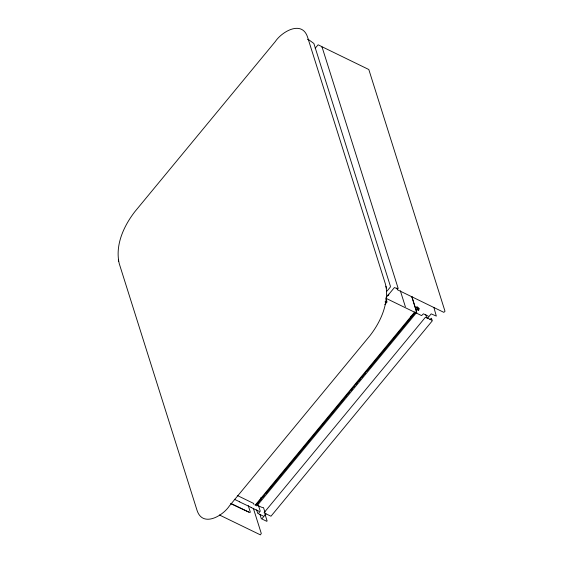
<?xml version="1.0" encoding="UTF-8"?>
<svg xmlns="http://www.w3.org/2000/svg" width="563" height="563" viewBox="0 0 563 563"><rect width="100%" height="100%" fill="white"/><g stroke="black" fill="none" stroke-linecap="round" stroke-linejoin="round"><path stroke-width="0.84" d="M258.839 512.956L260.247 511.141L258.368 505.194M262.224 518.417L266.017 513.836M315.203 48.235L318.123 44.794L321.945 46.659L398.182 288.446L397.689 288.932L394.438 287.517L386.141 297.538M321.895 47.179L322.374 46.919L368.814 69.516L445.009 311.283L443.848 312.359L397.415 289.762L396.859 287.996M387.013 291.099L390.265 287.158L390.405 286.229L313.865 43.478L308.109 39.269L307.525 39.565M384.803 304.597L387.048 302.021L386.056 298.883M248.628 512.063L230.598 503.603M255.123 505.264L414.706 311.972M256.003 505.011L261.549 498.297L260.88 497.502M414.98 312.479L411.546 316.624L410.793 316.258M255.94 505.314L415.522 312.022M257.34 503.941L259.015 501.907M260.141 500.549L261.816 498.515M262.935 497.157L264.061 495.806M265.736 493.772L344.127 398.815M345.246 397.464L346.928 395.423M348.047 394.072L349.729 392.038M350.848 390.68L352.529 388.646M353.648 387.288L354.767 385.929M355.886 384.571L357.568 382.537M358.687 381.186L360.369 379.145M361.488 377.794L363.17 375.76M364.289 374.402L365.408 373.044M367.09 371.01L368.209 369.652M369.328 368.293L415.241 312.683M256.869 506.003L416.451 312.704M426.564 317.701L425.445 317.236L264.089 512.668L264.293 513.034L270.986 516.222L432.342 320.783L431.385 318.215L429.9 319.552M431.617 320.164L427.162 317.877M418.457 310.136L418.823 310.072C419.991 308.313 416.958 305.871 415.522 307.44L416.711 309.354L418.457 310.136L417.774 309.981M387.668 295.279L388.54 295.336L388.759 294.146M387.492 295.237L387.942 295.343M418.281 308.756L416.831 307.307L418.147 308.82M428.26 316.16L423.411 313.809L421.581 315.611L385.936 298.277M385.05 301.867L386.57 302.605M237.29 495.482L253.526 503.385L254.026 504.525M256.946 505.046L261.598 507.263L263.491 507.608L265.032 512.323M234.292 499.254L239.747 501.844M231.161 503.561L249.944 512.611L250.303 512.063L248.283 505.651M219.401 514.969L260.373 534.85L261.295 533.478L253.336 508.255M259.093 511.331L251.133 507.509M263.217 516.06L257.741 513.372L256.622 509.874M239.676 501.929L251.204 507.418M405.374 306.736L400.349 290.811M433.834 307.349L436.332 316.103L431.174 313.851L427.423 318.447L426.874 318.13L425.79 314.703M411.806 296.384L416.775 312.472L411.729 296.476M386.324 301.838L386.528 302.507M264.99 514.167L267.122 520.951L266.799 521.338L261.316 518.699L259.972 514.434M386.077 286.841L385.972 286.264M386.19 287.482C388.259 304.963 380.37 322.325 369.814 335.858L229.31 506.038C222.723 515.997 202.596 527.714 197.036 510.338L119.257 263.674C114.922 245.201 123.726 226.122 134.824 211.709L275.328 41.535C281.922 31.57 302.049 19.853 307.609 37.235L385.381 283.9L386.295 288.045M118.448 260.092L118.343 259.529M118.561 260.725L118.666 261.309M417.612 307.187L417.394 307.665L417.612 307.187M418.203 308.362L418.907 308.545L418.203 308.362"/></g></svg>
